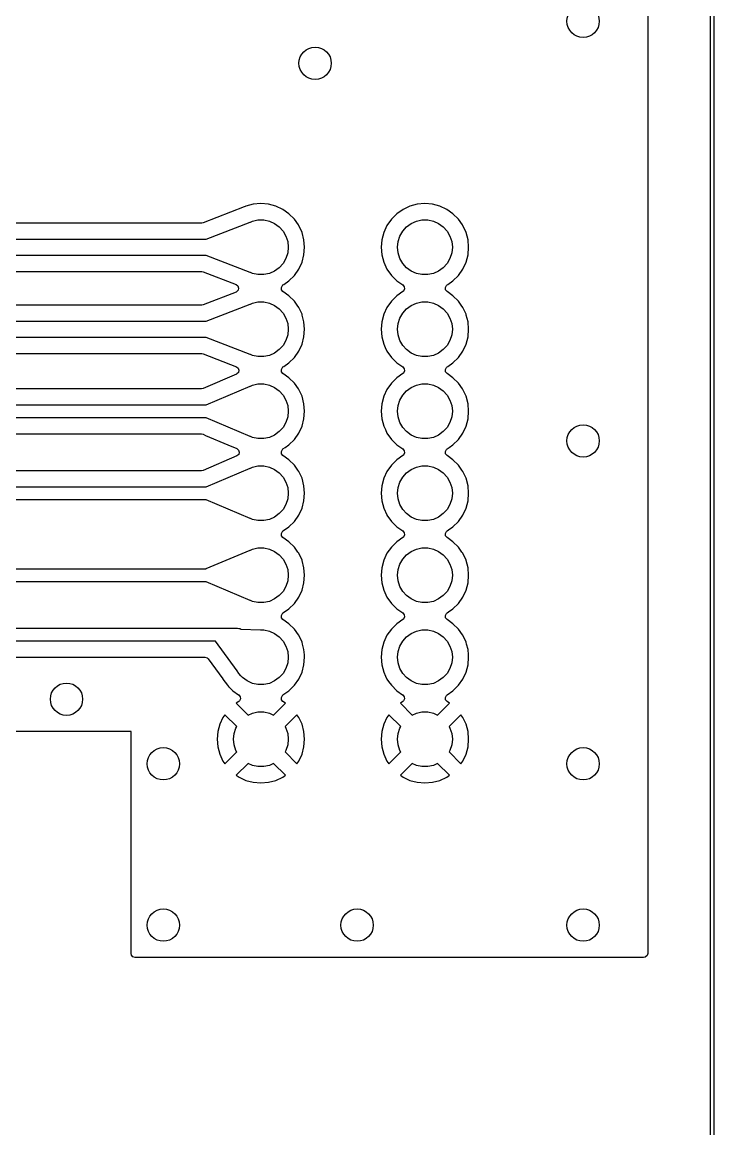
# Model space of a CAD drawing. Extents: x 0.1 to 11.5, y -4.3 to -1.1.
# Drawn here: x 10.694 to 11.537, y -3.142 to -1.792 of the extents above; entities that cross this region are included whole.
import ezdxf

# ---------------------------------------------------------------- set-up
doc = ezdxf.new("R2010")
doc.units = 0
doc.header["$MEASUREMENT"] = 0
doc.layers.add('BLACK', color=7, linetype='CONTINUOUS')

msp = doc.modelspace()

# ---------------------------------------------------------------- linework, layer by layer
at = {"layer": 'BLACK', "linetype": 'CONTINUOUS'}
for p, q in [((11.5335, -4.2894), (11.5335, -1.1043)), ((11.5374, -1.1024), (11.5374, -4.2913)), ((11.4567, -1.3722), (11.4567, -2.9282)), ((10.9646, -2.0176), (10.9147, -2.037)), ((10.9648, -2.0176), (10.9646, -2.0176)), ((10.9646, -2.0176), (10.9646, -2.0176)), ((10.9658, -2.0172), (10.9648, -2.0176)), ((10.9668, -2.0168), (10.9658, -2.0172)), ((10.9758, -2.0144), (10.9668, -2.0168)), ((10.9668, -2.0168), (10.9668, -2.0168)), ((10.985, -2.0136), (10.9758, -2.0144)), ((10.9758, -2.0144), (10.9758, -2.0144)), ((10.9943, -2.0144), (10.985, -2.0136)), ((10.985, -2.0136), (10.985, -2.0136)), ((11.0033, -2.0168), (10.9943, -2.0144)), ((10.9943, -2.0144), (10.9943, -2.0144)), ((11.0117, -2.0207), (11.0033, -2.0168)), ((11.0033, -2.0168), (11.0033, -2.0168)), ((11.0033, -2.0168), (11.0033, -2.0168)), ((11.0193, -2.026), (11.0117, -2.0207)), ((11.0117, -2.0207), (11.0117, -2.0207)), ((11.0117, -2.0207), (11.0117, -2.0207)), ((11.1584, -2.0207), (11.1507, -2.026)), ((11.1668, -2.0168), (11.1584, -2.0207)), ((11.1584, -2.0207), (11.1584, -2.0207)), ((11.1758, -2.0144), (11.1668, -2.0168)), ((11.1668, -2.0168), (11.1668, -2.0168)), ((11.185, -2.0136), (11.1758, -2.0144)), ((11.1758, -2.0144), (11.1758, -2.0144)), ((11.1943, -2.0144), (11.185, -2.0136)), ((11.185, -2.0136), (11.185, -2.0136)), ((11.2033, -2.0168), (11.1943, -2.0144)), ((11.1943, -2.0144), (11.1943, -2.0144)), ((11.2117, -2.0207), (11.2033, -2.0168)), ((11.2033, -2.0168), (11.2033, -2.0168)), ((11.2033, -2.0168), (11.2033, -2.0168)), ((11.2193, -2.026), (11.2117, -2.0207)), ((11.2117, -2.0207), (11.2117, -2.0207)), ((11.2117, -2.0207), (11.2117, -2.0207)), ((10.9129, -2.0374), (10.5654, -2.0374)), ((10.9147, -2.037), (10.9129, -2.0374)), ((10.9184, -2.057), (10.9718, -2.0362)), ((10.9718, -2.0362), (10.9722, -2.0362)), ((10.9722, -2.0362), (10.9747, -2.0351)), ((10.9722, -2.0362), (10.9722, -2.0362)), ((10.9747, -2.0351), (10.9815, -2.0336)), ((10.9815, -2.0336), (10.9885, -2.0336)), ((10.9885, -2.0336), (10.9954, -2.0351)), ((10.9954, -2.0351), (11.0018, -2.0379)), ((11.0018, -2.0379), (11.0074, -2.0421)), ((11.0259, -2.0326), (11.0193, -2.026)), ((11.0193, -2.026), (11.0193, -2.026)), ((11.0308, -2.0397), (11.0259, -2.0326)), ((11.1442, -2.0326), (11.1388, -2.0402)), ((11.1507, -2.026), (11.1442, -2.0326)), ((11.1626, -2.0421), (11.1683, -2.0379)), ((11.1683, -2.0379), (11.1747, -2.0351)), ((11.1747, -2.0351), (11.1815, -2.0336)), ((11.1815, -2.0336), (11.1885, -2.0336)), ((11.1885, -2.0336), (11.1954, -2.0351)), ((11.1954, -2.0351), (11.2018, -2.0379)), ((11.2018, -2.0379), (11.2074, -2.0421)), ((11.2259, -2.0326), (11.2193, -2.026)), ((11.2193, -2.026), (11.2193, -2.026)), ((11.2308, -2.0397), (11.2259, -2.0326)), ((11.0074, -2.0421), (11.0121, -2.0473)), ((11.0121, -2.0473), (11.0156, -2.0533)), ((11.0313, -2.0402), (11.0308, -2.0397)), ((11.0352, -2.0487), (11.0313, -2.0402)), ((11.0376, -2.0577), (11.0352, -2.0487)), ((11.1349, -2.0487), (11.1325, -2.0577)), ((11.1388, -2.0402), (11.1349, -2.0487)), ((11.1349, -2.0487), (11.1349, -2.0487)), ((11.1388, -2.0402), (11.1388, -2.0402)), ((11.1545, -2.0533), (11.158, -2.0473)), ((11.158, -2.0473), (11.1626, -2.0421)), ((11.2074, -2.0421), (11.2121, -2.0473)), ((11.2121, -2.0473), (11.2156, -2.0533)), ((11.2313, -2.0402), (11.2308, -2.0397)), ((11.2352, -2.0487), (11.2313, -2.0402)), ((11.2376, -2.0577), (11.2352, -2.0487)), ((10.5553, -2.0571), (10.9182, -2.0571)), ((10.9182, -2.0571), (10.9184, -2.057)), ((10.9182, -2.0571), (10.9182, -2.0571)), ((11.0156, -2.0533), (11.0178, -2.06)), ((11.0178, -2.06), (11.0185, -2.0669)), ((11.0384, -2.0669), (11.0376, -2.0577)), ((11.1325, -2.0577), (11.1317, -2.0669)), ((11.1325, -2.0577), (11.1325, -2.0577)), ((11.1516, -2.0669), (11.1523, -2.06)), ((11.1523, -2.06), (11.1545, -2.0533)), ((11.2156, -2.0533), (11.2178, -2.06)), ((11.2178, -2.06), (11.2185, -2.0669)), ((11.2384, -2.0669), (11.2376, -2.0577)), ((10.9183, -2.0768), (10.5512, -2.0768)), ((10.9184, -2.0769), (10.9183, -2.0768)), ((10.9718, -2.0977), (10.9184, -2.0769)), ((11.0178, -2.0739), (11.0156, -2.0805)), ((11.0185, -2.0669), (11.0178, -2.0739)), ((11.0352, -2.0852), (11.0376, -2.0762)), ((11.0376, -2.0762), (11.0384, -2.0669)), ((11.1317, -2.0669), (11.1317, -2.0669)), ((11.1317, -2.0669), (11.1325, -2.0762)), ((11.1325, -2.0762), (11.1325, -2.0762)), ((11.1325, -2.0762), (11.1349, -2.0852)), ((11.1523, -2.0739), (11.1516, -2.0669)), ((11.1545, -2.0805), (11.1523, -2.0739)), ((11.2178, -2.0739), (11.2156, -2.0805)), ((11.2185, -2.0669), (11.2178, -2.0739)), ((11.2352, -2.0852), (11.2376, -2.0762)), ((11.2376, -2.0762), (11.2384, -2.0669)), ((11.0074, -2.0918), (11.0018, -2.0959)), ((11.0121, -2.0866), (11.0074, -2.0918)), ((11.0156, -2.0805), (11.0121, -2.0866)), ((11.0313, -2.0936), (11.0352, -2.0852)), ((11.1349, -2.0852), (11.1349, -2.0852)), ((11.1349, -2.0852), (11.1349, -2.0852)), ((11.1349, -2.0852), (11.1375, -2.0907)), ((11.1375, -2.0907), (11.1388, -2.0936)), ((11.158, -2.0866), (11.1545, -2.0805)), ((11.1626, -2.0918), (11.158, -2.0866)), ((11.1683, -2.0959), (11.1626, -2.0918)), ((11.2074, -2.0918), (11.2018, -2.0959)), ((11.2121, -2.0866), (11.2074, -2.0918)), ((11.2156, -2.0805), (11.2121, -2.0866)), ((11.2313, -2.0936), (11.2352, -2.0852)), ((10.5516, -2.0965), (10.9129, -2.0965)), ((10.9129, -2.0965), (10.9147, -2.0968)), ((10.9147, -2.0968), (10.9547, -2.1124)), ((10.9722, -2.0977), (10.9718, -2.0977)), ((10.9747, -2.0988), (10.9722, -2.0976)), ((10.9722, -2.0976), (10.9722, -2.0977)), ((10.9815, -2.1002), (10.9747, -2.0988)), ((10.9885, -2.1002), (10.9815, -2.1002)), ((10.9954, -2.0988), (10.9885, -2.1002)), ((11.0018, -2.0959), (10.9954, -2.0988)), ((11.0193, -2.1078), (11.0259, -2.1012)), ((11.0259, -2.1012), (11.0313, -2.0936)), ((11.1388, -2.0936), (11.1388, -2.0936)), ((11.1388, -2.0936), (11.1442, -2.1012)), ((11.1442, -2.1012), (11.1442, -2.1012)), ((11.1442, -2.1012), (11.1507, -2.1078)), ((11.1747, -2.0988), (11.1683, -2.0959)), ((11.1815, -2.1002), (11.1747, -2.0988)), ((11.1885, -2.1002), (11.1815, -2.1002)), ((11.1954, -2.0988), (11.1885, -2.1002)), ((11.2018, -2.0959), (11.1954, -2.0988)), ((11.2193, -2.1078), (11.2259, -2.1012)), ((11.2259, -2.1012), (11.2313, -2.0936)), ((10.9547, -2.1124), (10.9569, -2.1141)), ((10.9569, -2.1141), (10.9578, -2.1167)), ((10.9578, -2.1167), (10.9572, -2.1193)), ((11.01, -2.116), (11.0113, -2.1136)), ((11.0103, -2.1188), (11.01, -2.116)), ((11.012, -2.1209), (11.0103, -2.1188)), ((11.0113, -2.1136), (11.012, -2.1129)), ((11.012, -2.1129), (11.0129, -2.1123)), ((11.0129, -2.1123), (11.0193, -2.1078)), ((11.1507, -2.1078), (11.1507, -2.1078)), ((11.1507, -2.1078), (11.158, -2.1129)), ((11.158, -2.1129), (11.1598, -2.1151)), ((11.16, -2.1178), (11.1588, -2.1203)), ((11.1598, -2.1151), (11.16, -2.1178)), ((11.21, -2.116), (11.2113, -2.1136)), ((11.2103, -2.1188), (11.21, -2.116)), ((11.212, -2.1209), (11.2103, -2.1188)), ((11.2113, -2.1136), (11.212, -2.1129)), ((11.212, -2.1129), (11.2129, -2.1123)), ((11.2129, -2.1123), (11.2193, -2.1078)), ((10.9547, -2.1215), (10.9147, -2.137)), ((10.9552, -2.1212), (10.9547, -2.1215)), ((10.9572, -2.1193), (10.9552, -2.1212)), ((11.0193, -2.126), (11.012, -2.1209)), ((11.0259, -2.1326), (11.0193, -2.126)), ((11.0193, -2.126), (11.0193, -2.126)), ((11.0293, -2.1374), (11.0259, -2.1326)), ((11.1442, -2.1326), (11.1388, -2.1402)), ((11.1507, -2.126), (11.1442, -2.1326)), ((11.158, -2.1209), (11.1507, -2.126)), ((11.1588, -2.1203), (11.158, -2.1209)), ((11.2193, -2.126), (11.212, -2.1209)), ((11.2259, -2.1326), (11.2193, -2.126)), ((11.2193, -2.126), (11.2193, -2.126)), ((11.2293, -2.1374), (11.2259, -2.1326)), ((10.9129, -2.1374), (10.567, -2.1374)), ((10.9147, -2.137), (10.9129, -2.1374)), ((10.9184, -2.157), (10.9718, -2.1362)), ((10.9718, -2.1362), (10.9722, -2.1362)), ((10.9722, -2.1362), (10.9747, -2.1351)), ((10.9722, -2.1362), (10.9722, -2.1362)), ((10.9747, -2.1351), (10.9815, -2.1336)), ((10.9815, -2.1336), (10.9885, -2.1336)), ((10.9885, -2.1336), (10.9954, -2.1351)), ((10.9954, -2.1351), (11.0018, -2.1379)), ((11.0018, -2.1379), (11.0074, -2.1421)), ((11.0074, -2.1421), (11.0121, -2.1473)), ((11.0313, -2.1402), (11.0293, -2.1374)), ((11.0352, -2.1487), (11.0313, -2.1402)), ((11.1388, -2.1402), (11.1349, -2.1487)), ((11.1388, -2.1402), (11.1388, -2.1402)), ((11.158, -2.1473), (11.1626, -2.1421)), ((11.1626, -2.1421), (11.1683, -2.1379)), ((11.1683, -2.1379), (11.1747, -2.1351)), ((11.1747, -2.1351), (11.1815, -2.1336)), ((11.1815, -2.1336), (11.1885, -2.1336)), ((11.1885, -2.1336), (11.1954, -2.1351)), ((11.1954, -2.1351), (11.2018, -2.1379)), ((11.2018, -2.1379), (11.2074, -2.1421)), ((11.2074, -2.1421), (11.2121, -2.1473)), ((11.2313, -2.1402), (11.2293, -2.1374)), ((11.2352, -2.1487), (11.2313, -2.1402)), ((10.5568, -2.1571), (10.9182, -2.1571)), ((10.9182, -2.1571), (10.9184, -2.157)), ((10.9182, -2.1571), (10.9182, -2.1571)), ((11.0121, -2.1473), (11.0156, -2.1533)), ((11.0156, -2.1533), (11.0178, -2.16)), ((11.0355, -2.1498), (11.0352, -2.1487)), ((11.0352, -2.1487), (11.0352, -2.1487)), ((11.0352, -2.1487), (11.0352, -2.1487)), ((11.0376, -2.1577), (11.0355, -2.1498)), ((11.0384, -2.1669), (11.0376, -2.1577)), ((11.1325, -2.1577), (11.1317, -2.1669)), ((11.1349, -2.1487), (11.1325, -2.1577)), ((11.1325, -2.1577), (11.1325, -2.1577)), ((11.1349, -2.1487), (11.1349, -2.1487)), ((11.1523, -2.16), (11.1545, -2.1533)), ((11.1545, -2.1533), (11.158, -2.1473)), ((11.2121, -2.1473), (11.2156, -2.1533)), ((11.2156, -2.1533), (11.2178, -2.16)), ((11.2355, -2.1498), (11.2352, -2.1487)), ((11.2352, -2.1487), (11.2352, -2.1487)), ((11.2352, -2.1487), (11.2352, -2.1487)), ((11.2376, -2.1577), (11.2355, -2.1498)), ((11.2384, -2.1669), (11.2376, -2.1577)), ((11.0178, -2.16), (11.0185, -2.1669)), ((11.0185, -2.1669), (11.0178, -2.1739)), ((11.0376, -2.1762), (11.0384, -2.1669)), ((11.1317, -2.1669), (11.1317, -2.1669)), ((11.1317, -2.1669), (11.1325, -2.1762)), ((11.1516, -2.1669), (11.1523, -2.16)), ((11.1523, -2.1739), (11.1516, -2.1669)), ((11.2178, -2.16), (11.2185, -2.1669)), ((11.2185, -2.1669), (11.2178, -2.1739)), ((11.2376, -2.1762), (11.2384, -2.1669)), ((10.9183, -2.1768), (10.5528, -2.1768)), ((10.9184, -2.1769), (10.9183, -2.1768)), ((10.9718, -2.1977), (10.9184, -2.1769)), ((11.0121, -2.1866), (11.0074, -2.1918)), ((11.0156, -2.1805), (11.0121, -2.1866)), ((11.0178, -2.1739), (11.0156, -2.1805)), ((11.0313, -2.1936), (11.0352, -2.1852)), ((11.0352, -2.1852), (11.0376, -2.1762)), ((11.1325, -2.1762), (11.1325, -2.1762)), ((11.1325, -2.1762), (11.1349, -2.1852)), ((11.1349, -2.1852), (11.1349, -2.1852)), ((11.1349, -2.1852), (11.1349, -2.1852)), ((11.1349, -2.1852), (11.1367, -2.189)), ((11.1545, -2.1805), (11.1523, -2.1739)), ((11.158, -2.1866), (11.1545, -2.1805)), ((11.1626, -2.1918), (11.158, -2.1866)), ((11.2121, -2.1866), (11.2074, -2.1918)), ((11.2156, -2.1805), (11.2121, -2.1866)), ((11.2178, -2.1739), (11.2156, -2.1805)), ((11.2313, -2.1936), (11.2352, -2.1852)), ((11.2352, -2.1852), (11.2376, -2.1762)), ((10.5532, -2.1965), (10.9129, -2.1965)), ((10.9129, -2.1965), (10.9147, -2.1968)), ((10.9147, -2.1968), (10.9552, -2.2126)), ((10.9722, -2.1977), (10.9718, -2.1977)), ((10.9747, -2.1988), (10.9722, -2.1976)), ((10.9722, -2.1976), (10.9722, -2.1977)), ((10.9815, -2.2002), (10.9747, -2.1988)), ((10.9885, -2.2002), (10.9815, -2.2002)), ((10.9954, -2.1988), (10.9885, -2.2002)), ((11.0018, -2.1959), (10.9954, -2.1988)), ((11.0074, -2.1918), (11.0018, -2.1959)), ((11.0259, -2.2012), (11.0313, -2.1936)), ((11.1367, -2.189), (11.1388, -2.1936)), ((11.1388, -2.1936), (11.1388, -2.1936)), ((11.1388, -2.1936), (11.1442, -2.2012)), ((11.1683, -2.1959), (11.1626, -2.1918)), ((11.1747, -2.1988), (11.1683, -2.1959)), ((11.1815, -2.2002), (11.1747, -2.1988)), ((11.1885, -2.2002), (11.1815, -2.2002)), ((11.1954, -2.1988), (11.1885, -2.2002)), ((11.2018, -2.1959), (11.1954, -2.1988)), ((11.2074, -2.1918), (11.2018, -2.1959)), ((11.2259, -2.2012), (11.2313, -2.1936)), ((10.9552, -2.2126), (10.9573, -2.2142)), ((11.01, -2.216), (11.0113, -2.2136)), ((11.0113, -2.2136), (11.012, -2.2129)), ((11.012, -2.2129), (11.0129, -2.2123)), ((11.0129, -2.2123), (11.0193, -2.2078)), ((11.0193, -2.2078), (11.0259, -2.2012)), ((11.1442, -2.2012), (11.1442, -2.2012)), ((11.1442, -2.2012), (11.1507, -2.2078)), ((11.1507, -2.2078), (11.1507, -2.2078)), ((11.1507, -2.2078), (11.158, -2.2129)), ((11.158, -2.2129), (11.1598, -2.2151)), ((11.21, -2.216), (11.2113, -2.2136)), ((11.2113, -2.2136), (11.212, -2.2129)), ((11.212, -2.2129), (11.2129, -2.2123)), ((11.2129, -2.2123), (11.2193, -2.2078)), ((11.2193, -2.2078), (11.2259, -2.2012)), ((10.9553, -2.2216), (10.9145, -2.239)), ((10.9557, -2.2214), (10.9553, -2.2216)), ((10.9576, -2.2195), (10.9557, -2.2214)), ((10.9573, -2.2142), (10.9583, -2.2168)), ((10.9583, -2.2168), (10.9576, -2.2195)), ((11.0103, -2.2188), (11.01, -2.216)), ((11.012, -2.2209), (11.0103, -2.2188)), ((11.0193, -2.226), (11.012, -2.2209)), ((11.0259, -2.2326), (11.0193, -2.226)), ((11.0193, -2.226), (11.0193, -2.226)), ((11.1507, -2.226), (11.1442, -2.2326)), ((11.158, -2.2209), (11.1507, -2.226)), ((11.1588, -2.2203), (11.158, -2.2209)), ((11.16, -2.2178), (11.1588, -2.2203)), ((11.1598, -2.2151), (11.16, -2.2178)), ((11.2103, -2.2188), (11.21, -2.216)), ((11.212, -2.2209), (11.2103, -2.2188)), ((11.2193, -2.226), (11.212, -2.2209)), ((11.2259, -2.2326), (11.2193, -2.226)), ((11.2193, -2.226), (11.2193, -2.226)), ((10.9126, -2.2394), (10.5678, -2.2394)), ((10.9145, -2.239), (10.9126, -2.2394)), ((10.9184, -2.2589), (10.9718, -2.2362)), ((10.9718, -2.2362), (10.9722, -2.2362)), ((10.9722, -2.2362), (10.9747, -2.2351)), ((10.9722, -2.2362), (10.9722, -2.2362)), ((10.9747, -2.2351), (10.9815, -2.2336)), ((10.9815, -2.2336), (10.9885, -2.2336)), ((10.9885, -2.2336), (10.9954, -2.2351)), ((10.9954, -2.2351), (11.0018, -2.2379)), ((11.0018, -2.2379), (11.0074, -2.2421)), ((11.0308, -2.2396), (11.0259, -2.2326)), ((11.0313, -2.2402), (11.0308, -2.2396)), ((11.0352, -2.2487), (11.0313, -2.2402)), ((11.1388, -2.2402), (11.1349, -2.2487)), ((11.1442, -2.2326), (11.1388, -2.2402)), ((11.1388, -2.2402), (11.1388, -2.2402)), ((11.1626, -2.2421), (11.1683, -2.2379)), ((11.1683, -2.2379), (11.1747, -2.2351)), ((11.1747, -2.2351), (11.1815, -2.2336)), ((11.1815, -2.2336), (11.1885, -2.2336)), ((11.1885, -2.2336), (11.1954, -2.2351)), ((11.1954, -2.2351), (11.2018, -2.2379)), ((11.2018, -2.2379), (11.2074, -2.2421)), ((11.2308, -2.2396), (11.2259, -2.2326)), ((11.2313, -2.2402), (11.2308, -2.2396)), ((11.2352, -2.2487), (11.2313, -2.2402)), ((11.0074, -2.2421), (11.0121, -2.2473)), ((11.0121, -2.2473), (11.0156, -2.2533)), ((11.0156, -2.2533), (11.0178, -2.26)), ((11.0376, -2.2577), (11.0352, -2.2487)), ((11.1349, -2.2487), (11.1325, -2.2577)), ((11.1349, -2.2487), (11.1349, -2.2487)), ((11.1523, -2.26), (11.1545, -2.2533)), ((11.1545, -2.2533), (11.158, -2.2473)), ((11.158, -2.2473), (11.1626, -2.2421)), ((11.2074, -2.2421), (11.2121, -2.2473)), ((11.2121, -2.2473), (11.2156, -2.2533)), ((11.2156, -2.2533), (11.2178, -2.26)), ((11.2376, -2.2577), (11.2352, -2.2487)), ((10.5576, -2.2591), (10.9182, -2.2591)), ((10.9182, -2.259), (10.9184, -2.2589)), ((10.9182, -2.2591), (10.9182, -2.259)), ((11.0178, -2.26), (11.0185, -2.2669)), ((11.0185, -2.2669), (11.0178, -2.2739)), ((11.0384, -2.2669), (11.0376, -2.2577)), ((11.0376, -2.2762), (11.0384, -2.2669)), ((11.1325, -2.2577), (11.1317, -2.2669)), ((11.1317, -2.2669), (11.1317, -2.2669)), ((11.1317, -2.2669), (11.1325, -2.2762)), ((11.1325, -2.2577), (11.1325, -2.2577)), ((11.1516, -2.2669), (11.1523, -2.26)), ((11.1523, -2.2739), (11.1516, -2.2669)), ((11.2178, -2.26), (11.2185, -2.2669)), ((11.2185, -2.2669), (11.2178, -2.2739)), ((11.2384, -2.2669), (11.2376, -2.2577)), ((11.2376, -2.2762), (11.2384, -2.2669)), ((10.9183, -2.2748), (10.5543, -2.2748)), ((10.9184, -2.2749), (10.9183, -2.2748)), ((10.9718, -2.2977), (10.9184, -2.2749)), ((11.0156, -2.2805), (11.0121, -2.2866)), ((11.0178, -2.2739), (11.0156, -2.2805)), ((11.0352, -2.2852), (11.0376, -2.2762)), ((11.1325, -2.2762), (11.1325, -2.2762)), ((11.1325, -2.2762), (11.1349, -2.2852)), ((11.1545, -2.2805), (11.1523, -2.2739)), ((11.158, -2.2866), (11.1545, -2.2805)), ((11.2156, -2.2805), (11.2121, -2.2866)), ((11.2178, -2.2739), (11.2156, -2.2805)), ((11.2352, -2.2852), (11.2376, -2.2762)), ((10.5552, -2.2945), (10.9126, -2.2945)), ((10.9126, -2.2945), (10.9145, -2.2949)), ((11.0074, -2.2918), (11.0018, -2.2959)), ((11.0121, -2.2866), (11.0074, -2.2918)), ((11.0259, -2.3012), (11.0313, -2.2936)), ((11.0313, -2.2936), (11.0352, -2.2852)), ((11.1349, -2.2852), (11.1349, -2.2852)), ((11.1349, -2.2852), (11.1349, -2.2852)), ((11.1349, -2.2852), (11.1368, -2.2892)), ((11.1368, -2.2892), (11.1388, -2.2936)), ((11.1388, -2.2936), (11.1388, -2.2936)), ((11.1388, -2.2936), (11.1442, -2.3012)), ((11.1626, -2.2918), (11.158, -2.2866)), ((11.1683, -2.2959), (11.1626, -2.2918)), ((11.2074, -2.2918), (11.2018, -2.2959)), ((11.2121, -2.2866), (11.2074, -2.2918)), ((11.2259, -2.3012), (11.2313, -2.2936)), ((11.2313, -2.2936), (11.2352, -2.2852)), ((10.9145, -2.2949), (10.9177, -2.2963)), ((10.9177, -2.2963), (10.9448, -2.3078)), ((10.9448, -2.3078), (10.9557, -2.3124)), ((10.9722, -2.2977), (10.9718, -2.2977)), ((10.9718, -2.2977), (10.9718, -2.2977)), ((10.9747, -2.2988), (10.9722, -2.2976)), ((10.9722, -2.2976), (10.9722, -2.2977)), ((10.9815, -2.3002), (10.9747, -2.2988)), ((10.9885, -2.3002), (10.9815, -2.3002)), ((10.9954, -2.2988), (10.9885, -2.3002)), ((11.0018, -2.2959), (10.9954, -2.2988)), ((11.0147, -2.311), (11.0193, -2.3078)), ((11.0193, -2.3078), (11.0259, -2.3012)), ((11.1442, -2.3012), (11.1442, -2.3012)), ((11.1442, -2.3012), (11.1507, -2.3078)), ((11.1507, -2.3078), (11.1507, -2.3078)), ((11.1507, -2.3078), (11.158, -2.3129)), ((11.1747, -2.2988), (11.1683, -2.2959)), ((11.1815, -2.3002), (11.1747, -2.2988)), ((11.1885, -2.3002), (11.1815, -2.3002)), ((11.1954, -2.2988), (11.1885, -2.3002)), ((11.2018, -2.2959), (11.1954, -2.2988)), ((11.2147, -2.311), (11.2193, -2.3078)), ((11.2193, -2.3078), (11.2259, -2.3012)), ((10.9557, -2.3214), (10.9145, -2.339)), ((10.9557, -2.3124), (10.9578, -2.3142)), ((10.9559, -2.3213), (10.9557, -2.3214)), ((10.958, -2.3195), (10.9559, -2.3213)), ((10.9578, -2.3142), (10.9587, -2.3168)), ((10.9587, -2.3168), (10.958, -2.3195)), ((11.01, -2.316), (11.0113, -2.3136)), ((11.0103, -2.3188), (11.01, -2.316)), ((11.012, -2.3209), (11.0103, -2.3188)), ((11.0113, -2.3136), (11.012, -2.3129)), ((11.012, -2.3129), (11.0147, -2.311)), ((11.0193, -2.326), (11.012, -2.3209)), ((11.158, -2.3209), (11.1507, -2.326)), ((11.158, -2.3129), (11.1598, -2.3151)), ((11.1588, -2.3203), (11.158, -2.3209)), ((11.16, -2.3178), (11.1588, -2.3203)), ((11.1598, -2.3151), (11.16, -2.3178)), ((11.21, -2.316), (11.2113, -2.3136)), ((11.2103, -2.3188), (11.21, -2.316)), ((11.212, -2.3209), (11.2103, -2.3188)), ((11.2113, -2.3136), (11.212, -2.3129)), ((11.212, -2.3129), (11.2147, -2.311)), ((11.2193, -2.326), (11.212, -2.3209)), ((10.9722, -2.3362), (10.9747, -2.3351)), ((10.9747, -2.3351), (10.9815, -2.3336)), ((10.9815, -2.3336), (10.9885, -2.3336)), ((10.9885, -2.3336), (10.9954, -2.3351)), ((10.9954, -2.3351), (11.0018, -2.3379)), ((11.0259, -2.3326), (11.0193, -2.326)), ((11.0193, -2.326), (11.0193, -2.326)), ((11.0301, -2.3386), (11.0259, -2.3326)), ((11.1442, -2.3326), (11.1388, -2.3402)), ((11.1507, -2.326), (11.1442, -2.3326)), ((11.1683, -2.3379), (11.1747, -2.3351)), ((11.1747, -2.3351), (11.1815, -2.3336)), ((11.1815, -2.3336), (11.1885, -2.3336)), ((11.1885, -2.3336), (11.1954, -2.3351)), ((11.1954, -2.3351), (11.2018, -2.3379)), ((11.2259, -2.3326), (11.2193, -2.326)), ((11.2193, -2.326), (11.2193, -2.326)), ((11.2301, -2.3386), (11.2259, -2.3326)), ((10.9126, -2.3394), (10.5694, -2.3394)), ((10.9145, -2.339), (10.9126, -2.3394)), ((10.9184, -2.3589), (10.9718, -2.3362)), ((10.9718, -2.3362), (10.9722, -2.3362)), ((10.9722, -2.3362), (10.9722, -2.3362)), ((11.0018, -2.3379), (11.0074, -2.3421)), ((11.0074, -2.3421), (11.0121, -2.3473)), ((11.0121, -2.3473), (11.0156, -2.3533)), ((11.0313, -2.3402), (11.0301, -2.3386)), ((11.0352, -2.3487), (11.0313, -2.3402)), ((11.0376, -2.3577), (11.0352, -2.3487)), ((11.1349, -2.3487), (11.1325, -2.3577)), ((11.1388, -2.3402), (11.1349, -2.3487)), ((11.1349, -2.3487), (11.1349, -2.3487)), ((11.1388, -2.3402), (11.1388, -2.3402)), ((11.1545, -2.3533), (11.158, -2.3473)), ((11.158, -2.3473), (11.1626, -2.3421)), ((11.1626, -2.3421), (11.1683, -2.3379)), ((11.2018, -2.3379), (11.2074, -2.3421)), ((11.2074, -2.3421), (11.2121, -2.3473)), ((11.2121, -2.3473), (11.2156, -2.3533)), ((11.2313, -2.3402), (11.2301, -2.3386)), ((11.2352, -2.3487), (11.2313, -2.3402)), ((11.2376, -2.3577), (11.2352, -2.3487)), ((10.5592, -2.3591), (10.9182, -2.3591)), ((10.9182, -2.359), (10.9184, -2.3589)), ((10.9182, -2.3591), (10.9182, -2.359)), ((11.0156, -2.3533), (11.0178, -2.36)), ((11.0178, -2.36), (11.0185, -2.3669)), ((11.0384, -2.3669), (11.0376, -2.3577)), ((11.1325, -2.3577), (11.1317, -2.3669)), ((11.1325, -2.3577), (11.1325, -2.3577)), ((11.1516, -2.3669), (11.1523, -2.36)), ((11.1523, -2.36), (11.1545, -2.3533)), ((11.2156, -2.3533), (11.2178, -2.36)), ((11.2178, -2.36), (11.2185, -2.3669)), ((11.2384, -2.3669), (11.2376, -2.3577)), ((10.9183, -2.3748), (10.5559, -2.3748)), ((10.9184, -2.3749), (10.9183, -2.3748)), ((10.9718, -2.3977), (10.9184, -2.3749)), ((11.0178, -2.3739), (11.0156, -2.3805)), ((11.0185, -2.3669), (11.0178, -2.3739)), ((11.0376, -2.3762), (11.0384, -2.3669)), ((11.1317, -2.3669), (11.1317, -2.3669)), ((11.1317, -2.3669), (11.1325, -2.3762)), ((11.1523, -2.3739), (11.1516, -2.3669)), ((11.1545, -2.3805), (11.1523, -2.3739)), ((11.2178, -2.3739), (11.2156, -2.3805)), ((11.2185, -2.3669), (11.2178, -2.3739)), ((11.2376, -2.3762), (11.2384, -2.3669)), ((11.0121, -2.3866), (11.0074, -2.3918)), ((11.0156, -2.3805), (11.0121, -2.3866)), ((11.0313, -2.3936), (11.0352, -2.3852)), ((11.0352, -2.3852), (11.0376, -2.3762)), ((11.1325, -2.3762), (11.1325, -2.3762)), ((11.1325, -2.3762), (11.1349, -2.3852)), ((11.1349, -2.3852), (11.1349, -2.3852)), ((11.1349, -2.3852), (11.1349, -2.3852)), ((11.1349, -2.3852), (11.1387, -2.3934)), ((11.158, -2.3866), (11.1545, -2.3805)), ((11.1626, -2.3918), (11.158, -2.3866)), ((11.2121, -2.3866), (11.2074, -2.3918)), ((11.2156, -2.3805), (11.2121, -2.3866)), ((11.2313, -2.3936), (11.2352, -2.3852)), ((11.2352, -2.3852), (11.2376, -2.3762)), ((10.9722, -2.3977), (10.9718, -2.3977)), ((10.9718, -2.3977), (10.9718, -2.3977)), ((10.9747, -2.3988), (10.9722, -2.3976)), ((10.9722, -2.3976), (10.9722, -2.3977)), ((10.9815, -2.4002), (10.9747, -2.3988)), ((10.9885, -2.4002), (10.9815, -2.4002)), ((10.9954, -2.3988), (10.9885, -2.4002)), ((11.0018, -2.3959), (10.9954, -2.3988)), ((11.0074, -2.3918), (11.0018, -2.3959)), ((11.0193, -2.4078), (11.0259, -2.4012)), ((11.0259, -2.4012), (11.0313, -2.3936)), ((11.1387, -2.3934), (11.1388, -2.3936)), ((11.1388, -2.3936), (11.1388, -2.3936)), ((11.1388, -2.3936), (11.1442, -2.4012)), ((11.1442, -2.4012), (11.1442, -2.4012)), ((11.1442, -2.4012), (11.1507, -2.4078)), ((11.1683, -2.3959), (11.1626, -2.3918)), ((11.1747, -2.3988), (11.1683, -2.3959)), ((11.1815, -2.4002), (11.1747, -2.3988)), ((11.1885, -2.4002), (11.1815, -2.4002)), ((11.1954, -2.3988), (11.1885, -2.4002)), ((11.2018, -2.3959), (11.1954, -2.3988)), ((11.2074, -2.3918), (11.2018, -2.3959)), ((11.2193, -2.4078), (11.2259, -2.4012)), ((11.2259, -2.4012), (11.2313, -2.3936)), ((11.01, -2.416), (11.0113, -2.4136)), ((11.0103, -2.4188), (11.01, -2.416)), ((11.0113, -2.4136), (11.012, -2.4129)), ((11.012, -2.4129), (11.014, -2.4115)), ((11.014, -2.4115), (11.0193, -2.4078)), ((11.1507, -2.4078), (11.1507, -2.4078)), ((11.1507, -2.4078), (11.158, -2.4129)), ((11.158, -2.4129), (11.1598, -2.4151)), ((11.1598, -2.4151), (11.16, -2.4178)), ((11.21, -2.416), (11.2113, -2.4136)), ((11.2103, -2.4188), (11.21, -2.416)), ((11.2113, -2.4136), (11.212, -2.4129)), ((11.212, -2.4129), (11.214, -2.4115)), ((11.214, -2.4115), (11.2193, -2.4078)), ((11.012, -2.4209), (11.0103, -2.4188)), ((11.0193, -2.426), (11.012, -2.4209)), ((11.0259, -2.4326), (11.0193, -2.426)), ((11.0193, -2.426), (11.0193, -2.426)), ((11.1507, -2.426), (11.1442, -2.4326)), ((11.158, -2.4209), (11.1507, -2.426)), ((11.1588, -2.4203), (11.158, -2.4209)), ((11.16, -2.4178), (11.1588, -2.4203)), ((11.212, -2.4209), (11.2103, -2.4188)), ((11.2193, -2.426), (11.212, -2.4209)), ((11.2259, -2.4326), (11.2193, -2.426)), ((11.2193, -2.426), (11.2193, -2.426)), ((10.9184, -2.4589), (10.9718, -2.4362)), ((10.9718, -2.4362), (10.9722, -2.4362)), ((10.9722, -2.4362), (10.9747, -2.4351)), ((10.9722, -2.4362), (10.9722, -2.4362)), ((10.9747, -2.4351), (10.9815, -2.4336)), ((10.9815, -2.4336), (10.9885, -2.4336)), ((10.9885, -2.4336), (10.9954, -2.4351)), ((10.9954, -2.4351), (11.0018, -2.4379)), ((11.0018, -2.4379), (11.0074, -2.4421)), ((11.0074, -2.4421), (11.0121, -2.4473)), ((11.0301, -2.4386), (11.0259, -2.4326)), ((11.0313, -2.4402), (11.0301, -2.4386)), ((11.0352, -2.4487), (11.0313, -2.4402)), ((11.1388, -2.4402), (11.1349, -2.4487)), ((11.1442, -2.4326), (11.1388, -2.4402)), ((11.1388, -2.4402), (11.1388, -2.4402)), ((11.158, -2.4473), (11.1626, -2.4421)), ((11.1626, -2.4421), (11.1683, -2.4379)), ((11.1683, -2.4379), (11.1747, -2.4351)), ((11.1747, -2.4351), (11.1815, -2.4336)), ((11.1815, -2.4336), (11.1885, -2.4336)), ((11.1885, -2.4336), (11.1954, -2.4351)), ((11.1954, -2.4351), (11.2018, -2.4379)), ((11.2018, -2.4379), (11.2074, -2.4421)), ((11.2074, -2.4421), (11.2121, -2.4473)), ((11.2301, -2.4386), (11.2259, -2.4326)), ((11.2313, -2.4402), (11.2301, -2.4386)), ((11.2352, -2.4487), (11.2313, -2.4402)), ((11.0121, -2.4473), (11.0156, -2.4533)), ((11.0156, -2.4533), (11.0178, -2.46)), ((11.0353, -2.4491), (11.0352, -2.4487)), ((11.0352, -2.4487), (11.0352, -2.4487)), ((11.0352, -2.4487), (11.0352, -2.4487)), ((11.0376, -2.4577), (11.0353, -2.4491)), ((11.1349, -2.4487), (11.1325, -2.4577)), ((11.1349, -2.4487), (11.1349, -2.4487)), ((11.1523, -2.46), (11.1545, -2.4533)), ((11.1545, -2.4533), (11.158, -2.4473)), ((11.2121, -2.4473), (11.2156, -2.4533)), ((11.2156, -2.4533), (11.2178, -2.46)), ((11.2353, -2.4491), (11.2352, -2.4487)), ((11.2352, -2.4487), (11.2352, -2.4487)), ((11.2352, -2.4487), (11.2352, -2.4487)), ((11.2376, -2.4577), (11.2353, -2.4491)), ((10.5607, -2.4591), (10.9182, -2.4591)), ((10.9182, -2.459), (10.9184, -2.4589)), ((10.9182, -2.4591), (10.9182, -2.459)), ((11.0178, -2.46), (11.0185, -2.4669)), ((11.0185, -2.4669), (11.0178, -2.4739)), ((11.0384, -2.4669), (11.0376, -2.4577)), ((11.0376, -2.4762), (11.0384, -2.4669)), ((11.1325, -2.4577), (11.1317, -2.4669)), ((11.1317, -2.4669), (11.1317, -2.4669)), ((11.1317, -2.4669), (11.1325, -2.4762)), ((11.1325, -2.4577), (11.1325, -2.4577)), ((11.1516, -2.4669), (11.1523, -2.46)), ((11.1523, -2.4739), (11.1516, -2.4669)), ((11.2178, -2.46), (11.2185, -2.4669)), ((11.2185, -2.4669), (11.2178, -2.4739)), ((11.2384, -2.4669), (11.2376, -2.4577)), ((11.2376, -2.4762), (11.2384, -2.4669)), ((10.9183, -2.4748), (10.5575, -2.4748)), ((10.9184, -2.4749), (10.9183, -2.4748)), ((10.9718, -2.4977), (10.9184, -2.4749)), ((11.0156, -2.4805), (11.0121, -2.4866)), ((11.0178, -2.4739), (11.0156, -2.4805)), ((11.0352, -2.4852), (11.0376, -2.4762)), ((11.1325, -2.4762), (11.1325, -2.4762)), ((11.1325, -2.4762), (11.1349, -2.4852)), ((11.1545, -2.4805), (11.1523, -2.4739)), ((11.158, -2.4866), (11.1545, -2.4805)), ((11.2156, -2.4805), (11.2121, -2.4866)), ((11.2178, -2.4739), (11.2156, -2.4805)), ((11.2352, -2.4852), (11.2376, -2.4762)), ((11.0018, -2.4959), (10.9954, -2.4988)), ((11.0074, -2.4918), (11.0018, -2.4959)), ((11.0121, -2.4866), (11.0074, -2.4918)), ((11.0259, -2.5012), (11.0313, -2.4936)), ((11.0313, -2.4936), (11.0352, -2.4852)), ((11.1349, -2.4852), (11.1349, -2.4852)), ((11.1349, -2.4852), (11.1349, -2.4852)), ((11.1349, -2.4852), (11.1387, -2.4935)), ((11.1387, -2.4935), (11.1388, -2.4936)), ((11.1388, -2.4936), (11.1388, -2.4936)), ((11.1388, -2.4936), (11.1442, -2.5012)), ((11.1626, -2.4918), (11.158, -2.4866)), ((11.1683, -2.4959), (11.1626, -2.4918)), ((11.1747, -2.4988), (11.1683, -2.4959)), ((11.2018, -2.4959), (11.1954, -2.4988)), ((11.2074, -2.4918), (11.2018, -2.4959)), ((11.2121, -2.4866), (11.2074, -2.4918)), ((11.2259, -2.5012), (11.2313, -2.4936)), ((11.2313, -2.4936), (11.2352, -2.4852)), ((10.9722, -2.4977), (10.9718, -2.4977)), ((10.9718, -2.4977), (10.9718, -2.4977)), ((10.9747, -2.4988), (10.9722, -2.4976)), ((10.9722, -2.4976), (10.9722, -2.4977)), ((10.9815, -2.5002), (10.9747, -2.4988)), ((10.9885, -2.5002), (10.9815, -2.5002)), ((10.9954, -2.4988), (10.9885, -2.5002)), ((11.0139, -2.5116), (11.0193, -2.5078)), ((11.0193, -2.5078), (11.0259, -2.5012)), ((11.1442, -2.5012), (11.1442, -2.5012)), ((11.1442, -2.5012), (11.1507, -2.5078)), ((11.1507, -2.5078), (11.1507, -2.5078)), ((11.1507, -2.5078), (11.158, -2.5129)), ((11.1815, -2.5002), (11.1747, -2.4988)), ((11.1885, -2.5002), (11.1815, -2.5002)), ((11.1954, -2.4988), (11.1885, -2.5002)), ((11.2139, -2.5116), (11.2193, -2.5078)), ((11.2193, -2.5078), (11.2259, -2.5012)), ((11.01, -2.516), (11.0113, -2.5136)), ((11.0103, -2.5188), (11.01, -2.516)), ((11.012, -2.5209), (11.0103, -2.5188)), ((11.0113, -2.5136), (11.012, -2.5129)), ((11.012, -2.5129), (11.0139, -2.5116)), ((11.0193, -2.526), (11.012, -2.5209)), ((11.158, -2.5209), (11.1507, -2.526)), ((11.158, -2.5129), (11.1598, -2.5151)), ((11.1588, -2.5203), (11.158, -2.5209)), ((11.16, -2.5178), (11.1588, -2.5203)), ((11.1598, -2.5151), (11.16, -2.5178)), ((11.21, -2.516), (11.2113, -2.5136)), ((11.2103, -2.5188), (11.21, -2.516)), ((11.212, -2.5209), (11.2103, -2.5188)), ((11.2113, -2.5136), (11.212, -2.5129)), ((11.212, -2.5129), (11.2139, -2.5116)), ((11.2193, -2.526), (11.212, -2.5209)), ((10.5348, -2.5315), (10.9567, -2.5315)), ((10.9567, -2.5315), (10.958, -2.5318)), ((10.958, -2.5318), (10.9593, -2.5319)), ((10.9593, -2.5319), (10.9597, -2.5322)), ((10.9597, -2.5322), (10.9601, -2.5323)), ((10.9601, -2.5323), (10.9605, -2.5326)), ((10.9605, -2.5326), (10.9846, -2.5334)), ((10.9846, -2.5334), (10.9849, -2.5336)), ((10.9849, -2.5336), (10.9849, -2.5336)), ((10.9849, -2.5336), (10.9885, -2.5336)), ((10.9885, -2.5336), (10.9954, -2.5351)), ((10.9954, -2.5351), (11.0018, -2.5379)), ((11.0259, -2.5326), (11.0193, -2.526)), ((11.0193, -2.526), (11.0193, -2.526)), ((11.031, -2.5398), (11.0259, -2.5326)), ((11.1442, -2.5326), (11.1388, -2.5402)), ((11.1507, -2.526), (11.1442, -2.5326)), ((11.1683, -2.5379), (11.1747, -2.5351)), ((11.1747, -2.5351), (11.1815, -2.5336)), ((11.1815, -2.5336), (11.1885, -2.5336)), ((11.1885, -2.5336), (11.1954, -2.5351)), ((11.1954, -2.5351), (11.2018, -2.5379)), ((11.2259, -2.5326), (11.2193, -2.526)), ((11.2193, -2.526), (11.2193, -2.526)), ((11.231, -2.5398), (11.2259, -2.5326)), ((10.9295, -2.5472), (10.5315, -2.5472)), ((10.9295, -2.5474), (10.9295, -2.5472)), ((10.9563, -2.5837), (10.9295, -2.5474)), ((11.0018, -2.5379), (11.0074, -2.5421)), ((11.0074, -2.5421), (11.0121, -2.5473)), ((11.0121, -2.5473), (11.0156, -2.5533)), ((11.0313, -2.5402), (11.031, -2.5398)), ((11.0352, -2.5487), (11.0313, -2.5402)), ((11.0358, -2.5508), (11.0352, -2.5487)), ((11.0352, -2.5487), (11.0352, -2.5487)), ((11.0352, -2.5487), (11.0352, -2.5487)), ((11.0376, -2.5577), (11.0358, -2.5508)), ((11.1349, -2.5487), (11.1325, -2.5577)), ((11.1388, -2.5402), (11.1349, -2.5487)), ((11.1349, -2.5487), (11.1349, -2.5487)), ((11.1388, -2.5402), (11.1388, -2.5402)), ((11.1545, -2.5533), (11.158, -2.5473)), ((11.158, -2.5473), (11.1626, -2.5421)), ((11.1626, -2.5421), (11.1683, -2.5379)), ((11.2018, -2.5379), (11.2074, -2.5421)), ((11.2074, -2.5421), (11.2121, -2.5473)), ((11.2121, -2.5473), (11.2156, -2.5533)), ((11.2313, -2.5402), (11.231, -2.5398)), ((11.2352, -2.5487), (11.2313, -2.5402)), ((11.2358, -2.5508), (11.2352, -2.5487)), ((11.2352, -2.5487), (11.2352, -2.5487)), ((11.2352, -2.5487), (11.2352, -2.5487)), ((11.2376, -2.5577), (11.2358, -2.5508)), ((11.0156, -2.5533), (11.0178, -2.56)), ((11.0178, -2.56), (11.0185, -2.5669)), ((11.0382, -2.564), (11.0376, -2.5577)), ((11.0383, -2.5662), (11.0382, -2.564)), ((11.1325, -2.5577), (11.1317, -2.5669)), ((11.1325, -2.5577), (11.1325, -2.5577)), ((11.1516, -2.5669), (11.1523, -2.56)), ((11.1523, -2.56), (11.1545, -2.5533)), ((11.2156, -2.5533), (11.2178, -2.56)), ((11.2178, -2.56), (11.2185, -2.5669)), ((11.2382, -2.564), (11.2376, -2.5577)), ((11.2383, -2.5662), (11.2382, -2.564)), ((10.5324, -2.5669), (10.9167, -2.5669)), ((10.9167, -2.5669), (10.9194, -2.5677)), ((10.9194, -2.5677), (10.9207, -2.5689)), ((10.9207, -2.5689), (10.9385, -2.5931)), ((11.0178, -2.5739), (11.0156, -2.5805)), ((11.0185, -2.5669), (11.0178, -2.5739)), ((11.0352, -2.5852), (11.0376, -2.5762)), ((11.0376, -2.5762), (11.0384, -2.5669)), ((11.0384, -2.5669), (11.0383, -2.5662)), ((11.1317, -2.5669), (11.1317, -2.5669)), ((11.1317, -2.5669), (11.1325, -2.5762)), ((11.1325, -2.5762), (11.1325, -2.5762)), ((11.1325, -2.5762), (11.1349, -2.5852)), ((11.1523, -2.5739), (11.1516, -2.5669)), ((11.1545, -2.5805), (11.1523, -2.5739)), ((11.2178, -2.5739), (11.2156, -2.5805)), ((11.2185, -2.5669), (11.2178, -2.5739)), ((11.2352, -2.5852), (11.2376, -2.5762)), ((11.2376, -2.5762), (11.2384, -2.5669)), ((11.2384, -2.5669), (11.2383, -2.5662)), ((10.958, -2.5866), (10.9563, -2.5837)), ((10.9605, -2.5895), (10.958, -2.5866)), ((10.9611, -2.5902), (10.9605, -2.5895)), ((10.9613, -2.5903), (10.9611, -2.5902)), ((10.9611, -2.5902), (10.9611, -2.5902)), ((10.9626, -2.5918), (10.9613, -2.5903)), ((11.0121, -2.5866), (11.0074, -2.5918)), ((11.0156, -2.5805), (11.0121, -2.5866)), ((11.0313, -2.5936), (11.0352, -2.5852)), ((11.1349, -2.5852), (11.1349, -2.5852)), ((11.1349, -2.5852), (11.1349, -2.5852)), ((11.1349, -2.5852), (11.1372, -2.5902)), ((11.1372, -2.5902), (11.1388, -2.5936)), ((11.158, -2.5866), (11.1545, -2.5805)), ((11.1626, -2.5918), (11.158, -2.5866)), ((11.2121, -2.5866), (11.2074, -2.5918)), ((11.2156, -2.5805), (11.2121, -2.5866)), ((11.2313, -2.5936), (11.2352, -2.5852)), ((10.9385, -2.5931), (10.9387, -2.5934)), ((10.9387, -2.5934), (10.9388, -2.5936)), ((10.9388, -2.5936), (10.9388, -2.5936)), ((10.9388, -2.5936), (10.9442, -2.6012)), ((10.9442, -2.6012), (10.9454, -2.6025)), ((10.9454, -2.6025), (10.9456, -2.6027)), ((10.9456, -2.6027), (10.9457, -2.6029)), ((10.9457, -2.6029), (10.946, -2.6032)), ((10.946, -2.6032), (10.946, -2.6032)), ((10.946, -2.6032), (10.9487, -2.6058)), ((10.9683, -2.5959), (10.9626, -2.5918)), ((10.9747, -2.5988), (10.9683, -2.5959)), ((10.9815, -2.6002), (10.9747, -2.5988)), ((10.9885, -2.6002), (10.9815, -2.6002)), ((10.9954, -2.5988), (10.9885, -2.6002)), ((11.0018, -2.5959), (10.9954, -2.5988)), ((11.0074, -2.5918), (11.0018, -2.5959)), ((11.0193, -2.6078), (11.0259, -2.6012)), ((11.0259, -2.6012), (11.0313, -2.5936)), ((11.1388, -2.5936), (11.1388, -2.5936)), ((11.1388, -2.5936), (11.1408, -2.5965)), ((11.1408, -2.5965), (11.1442, -2.6012)), ((11.1442, -2.6012), (11.1507, -2.6078)), ((11.1683, -2.5959), (11.1626, -2.5918)), ((11.1747, -2.5988), (11.1683, -2.5959)), ((11.1815, -2.6002), (11.1747, -2.5988)), ((11.1885, -2.6002), (11.1815, -2.6002)), ((11.1954, -2.5988), (11.1885, -2.6002)), ((11.2018, -2.5959), (11.1954, -2.5988)), ((11.2074, -2.5918), (11.2018, -2.5959)), ((11.2193, -2.6078), (11.2259, -2.6012)), ((11.2259, -2.6012), (11.2313, -2.5936)), ((10.9487, -2.6058), (10.9488, -2.6059)), ((10.9488, -2.6059), (10.9507, -2.6078)), ((10.9507, -2.6078), (10.9578, -2.6128)), ((10.9578, -2.6128), (10.9581, -2.6129)), ((10.9581, -2.6129), (10.9598, -2.6151)), ((10.9601, -2.6178), (10.9588, -2.6203)), ((10.9598, -2.6151), (10.9601, -2.6178)), ((11.01, -2.6161), (11.0113, -2.6136)), ((11.0103, -2.6188), (11.01, -2.6161)), ((11.0113, -2.6136), (11.012, -2.6129)), ((11.012, -2.6129), (11.0193, -2.6078)), ((11.1507, -2.6078), (11.1578, -2.6128)), ((11.1578, -2.6128), (11.1581, -2.6129)), ((11.1581, -2.6129), (11.1598, -2.6151)), ((11.1601, -2.6178), (11.1588, -2.6203)), ((11.1598, -2.6151), (11.1601, -2.6178)), ((11.21, -2.6161), (11.2113, -2.6136)), ((11.2103, -2.6188), (11.21, -2.6161)), ((11.2113, -2.6136), (11.212, -2.6129)), ((11.212, -2.6129), (11.2193, -2.6078)), ((10.9581, -2.6209), (10.9551, -2.623)), ((10.9551, -2.623), (10.9551, -2.623)), ((10.9551, -2.623), (10.9695, -2.6374)), ((10.9588, -2.6203), (10.9581, -2.6209)), ((11.0006, -2.6374), (11.015, -2.623)), ((11.012, -2.6209), (11.0103, -2.6188)), ((11.015, -2.623), (11.012, -2.6209)), ((11.015, -2.623), (11.015, -2.623)), ((11.1581, -2.6209), (11.1551, -2.623)), ((11.1551, -2.623), (11.1551, -2.623)), ((11.1551, -2.623), (11.1695, -2.6374)), ((11.1588, -2.6203), (11.1581, -2.6209)), ((11.2006, -2.6374), (11.215, -2.623)), ((11.212, -2.6209), (11.2103, -2.6188)), ((11.215, -2.623), (11.212, -2.6209)), ((11.215, -2.623), (11.215, -2.623)), ((10.9388, -2.6403), (10.9349, -2.6487)), ((10.9411, -2.637), (10.9388, -2.6403)), ((10.9556, -2.6514), (10.9411, -2.637)), ((10.9411, -2.637), (10.9411, -2.637)), ((10.9695, -2.6374), (10.9747, -2.6351)), ((10.9747, -2.6351), (10.9815, -2.6336)), ((10.9815, -2.6336), (10.9885, -2.6336)), ((10.9885, -2.6336), (10.9954, -2.6351)), ((10.9954, -2.6351), (11.0006, -2.6374)), ((11.0289, -2.637), (11.0145, -2.6514)), ((11.0312, -2.6403), (11.0289, -2.637)), ((11.0289, -2.637), (11.0289, -2.637)), ((11.0352, -2.6487), (11.0312, -2.6403)), ((11.0312, -2.6403), (11.0312, -2.6403)), ((11.1388, -2.6403), (11.1349, -2.6487)), ((11.1411, -2.637), (11.1388, -2.6403)), ((11.1556, -2.6514), (11.1411, -2.637)), ((11.1411, -2.637), (11.1411, -2.637)), ((11.1695, -2.6374), (11.1747, -2.6351)), ((11.1747, -2.6351), (11.1815, -2.6336)), ((11.1815, -2.6336), (11.1885, -2.6336)), ((11.1885, -2.6336), (11.1954, -2.6351)), ((11.1954, -2.6351), (11.2006, -2.6374)), ((11.2289, -2.637), (11.2145, -2.6514)), ((11.2312, -2.6403), (11.2289, -2.637)), ((11.2289, -2.637), (11.2289, -2.637)), ((11.2352, -2.6487), (11.2312, -2.6403)), ((11.2312, -2.6403), (11.2312, -2.6403)), ((10.8268, -2.6575), (10.4941, -2.6575)), ((10.8268, -2.9282), (10.8268, -2.6575)), ((10.9325, -2.6577), (10.9317, -2.6669)), ((10.9349, -2.6487), (10.9325, -2.6577)), ((10.9325, -2.6577), (10.9325, -2.6577)), ((10.9349, -2.6487), (10.9349, -2.6487)), ((10.9523, -2.66), (10.9545, -2.6533)), ((10.9545, -2.6533), (10.9556, -2.6514)), ((11.0145, -2.6514), (11.0156, -2.6533)), ((11.0156, -2.6533), (11.0178, -2.66)), ((11.0376, -2.6577), (11.0352, -2.6487)), ((11.0352, -2.6487), (11.0352, -2.6487)), ((11.0384, -2.6669), (11.0376, -2.6577)), ((11.0376, -2.6577), (11.0376, -2.6577)), ((11.1325, -2.6577), (11.1317, -2.6669)), ((11.1349, -2.6487), (11.1325, -2.6577)), ((11.1325, -2.6577), (11.1325, -2.6577)), ((11.1349, -2.6487), (11.1349, -2.6487)), ((11.1523, -2.66), (11.1545, -2.6533)), ((11.1545, -2.6533), (11.1556, -2.6514)), ((11.2145, -2.6514), (11.2156, -2.6533)), ((11.2156, -2.6533), (11.2178, -2.66)), ((11.2376, -2.6577), (11.2352, -2.6487)), ((11.2352, -2.6487), (11.2352, -2.6487)), ((11.2384, -2.6669), (11.2376, -2.6577)), ((11.2376, -2.6577), (11.2376, -2.6577)), ((10.9317, -2.6669), (10.9317, -2.6669)), ((10.9317, -2.6669), (10.9325, -2.6762)), ((10.9516, -2.6669), (10.9523, -2.66)), ((10.9523, -2.6739), (10.9516, -2.6669)), ((11.0178, -2.66), (11.0185, -2.6669)), ((11.0185, -2.6669), (11.0178, -2.6739)), ((11.0376, -2.6762), (11.0384, -2.6669)), ((11.0384, -2.6669), (11.0384, -2.6669)), ((11.1317, -2.6669), (11.1317, -2.6669)), ((11.1317, -2.6669), (11.1325, -2.6762)), ((11.1516, -2.6669), (11.1523, -2.66)), ((11.1523, -2.6739), (11.1516, -2.6669)), ((11.2178, -2.66), (11.2185, -2.6669)), ((11.2185, -2.6669), (11.2178, -2.6739)), ((11.2376, -2.6762), (11.2384, -2.6669)), ((11.2384, -2.6669), (11.2384, -2.6669)), ((10.9325, -2.6762), (10.9325, -2.6762)), ((10.9325, -2.6762), (10.9349, -2.6852)), ((10.9349, -2.6852), (10.9349, -2.6852)), ((10.9349, -2.6852), (10.9388, -2.6936)), ((10.9411, -2.6969), (10.9556, -2.6825)), ((10.9545, -2.6805), (10.9523, -2.6739)), ((10.9556, -2.6825), (10.9545, -2.6805)), ((11.0156, -2.6805), (11.0145, -2.6825)), ((11.0145, -2.6825), (11.0289, -2.6969)), ((11.0178, -2.6739), (11.0156, -2.6805)), ((11.0312, -2.6936), (11.0352, -2.6852)), ((11.0352, -2.6852), (11.0376, -2.6762)), ((11.0352, -2.6852), (11.0352, -2.6852)), ((11.0376, -2.6762), (11.0376, -2.6762)), ((11.1325, -2.6762), (11.1325, -2.6762)), ((11.1325, -2.6762), (11.1349, -2.6852)), ((11.1349, -2.6852), (11.1349, -2.6852)), ((11.1349, -2.6852), (11.1388, -2.6936)), ((11.1411, -2.6969), (11.1556, -2.6825)), ((11.1545, -2.6805), (11.1523, -2.6739)), ((11.1556, -2.6825), (11.1545, -2.6805)), ((11.2156, -2.6805), (11.2145, -2.6825)), ((11.2145, -2.6825), (11.2289, -2.6969)), ((11.2178, -2.6739), (11.2156, -2.6805)), ((11.2312, -2.6936), (11.2352, -2.6852)), ((11.2352, -2.6852), (11.2376, -2.6762)), ((11.2352, -2.6852), (11.2352, -2.6852)), ((11.2376, -2.6762), (11.2376, -2.6762)), ((10.9388, -2.6936), (10.9388, -2.6936)), ((10.9388, -2.6936), (10.9411, -2.6969)), ((10.9411, -2.6969), (10.9411, -2.6969)), ((10.9695, -2.6964), (10.9551, -2.7108)), ((10.9747, -2.6988), (10.9695, -2.6964)), ((10.9815, -2.7002), (10.9747, -2.6988)), ((10.9954, -2.6988), (10.9885, -2.7002)), ((11.0006, -2.6964), (10.9954, -2.6988)), ((11.015, -2.7108), (11.0006, -2.6964)), ((11.0289, -2.6969), (11.0312, -2.6936)), ((11.0289, -2.6969), (11.0289, -2.6969)), ((11.0312, -2.6936), (11.0312, -2.6936)), ((11.1388, -2.6936), (11.1388, -2.6936)), ((11.1388, -2.6936), (11.1411, -2.6969)), ((11.1411, -2.6969), (11.1411, -2.6969)), ((11.1695, -2.6964), (11.1551, -2.7108)), ((11.1747, -2.6988), (11.1695, -2.6964)), ((11.1815, -2.7002), (11.1747, -2.6988)), ((11.1954, -2.6988), (11.1885, -2.7002)), ((11.2006, -2.6964), (11.1954, -2.6988)), ((11.215, -2.7108), (11.2006, -2.6964)), ((11.2289, -2.6969), (11.2312, -2.6936)), ((11.2289, -2.6969), (11.2289, -2.6969)), ((11.2312, -2.6936), (11.2312, -2.6936)), ((10.9551, -2.7108), (10.9584, -2.7131)), ((10.9584, -2.7131), (10.9668, -2.7171)), ((10.9885, -2.7002), (10.9815, -2.7002)), ((11.0033, -2.7171), (11.0117, -2.7131)), ((11.0117, -2.7131), (11.015, -2.7108)), ((11.0117, -2.7131), (11.0117, -2.7131)), ((11.015, -2.7108), (11.015, -2.7108)), ((11.1551, -2.7108), (11.1584, -2.7131)), ((11.1584, -2.7131), (11.1668, -2.7171)), ((11.1885, -2.7002), (11.1815, -2.7002)), ((11.2033, -2.7171), (11.2117, -2.7131)), ((11.2117, -2.7131), (11.215, -2.7108)), ((11.2117, -2.7131), (11.2117, -2.7131)), ((11.215, -2.7108), (11.215, -2.7108)), ((10.9668, -2.7171), (10.9668, -2.7171)), ((10.9668, -2.7171), (10.9758, -2.7195)), ((10.9758, -2.7195), (10.9758, -2.7195)), ((10.9758, -2.7195), (10.985, -2.7203)), ((10.985, -2.7203), (10.9943, -2.7195)), ((10.985, -2.7203), (10.985, -2.7203)), ((10.9943, -2.7195), (11.0033, -2.7171)), ((10.9943, -2.7195), (10.9943, -2.7195)), ((11.0033, -2.7171), (11.0033, -2.7171)), ((11.1668, -2.7171), (11.1668, -2.7171)), ((11.1668, -2.7171), (11.1758, -2.7195)), ((11.1758, -2.7195), (11.1758, -2.7195)), ((11.1758, -2.7195), (11.185, -2.7203)), ((11.185, -2.7203), (11.1943, -2.7195)), ((11.185, -2.7203), (11.185, -2.7203)), ((11.1943, -2.7195), (11.2033, -2.7171)), ((11.1943, -2.7195), (11.1943, -2.7195)), ((11.2033, -2.7171), (11.2033, -2.7171)), ((10.8272, -2.9302), (10.8268, -2.9282)), ((11.4567, -2.9282), (11.4559, -2.9308)), ((10.829, -2.9323), (10.8272, -2.9302)), ((10.8317, -2.9331), (10.829, -2.9323)), ((11.4518, -2.9331), (10.8317, -2.9331)), ((11.4538, -2.9326), (11.4518, -2.9331)), ((11.4559, -2.9308), (11.4538, -2.9326))]:
    msp.add_line(p, q, dxfattribs=at)
at = {"layer": 'BLACK'}
for centre in [(11.378, -1.7913), (11.0512, -1.8425), (11.378, -2.3031), (10.748, -2.6181), (10.8661, -2.6969), (11.378, -2.6969), (10.8661, -2.8937), (11.1024, -2.8937), (11.378, -2.8937)]:
    msp.add_circle(centre, 0.0197, dxfattribs=at)

doc.saveas('drawing.dxf')
